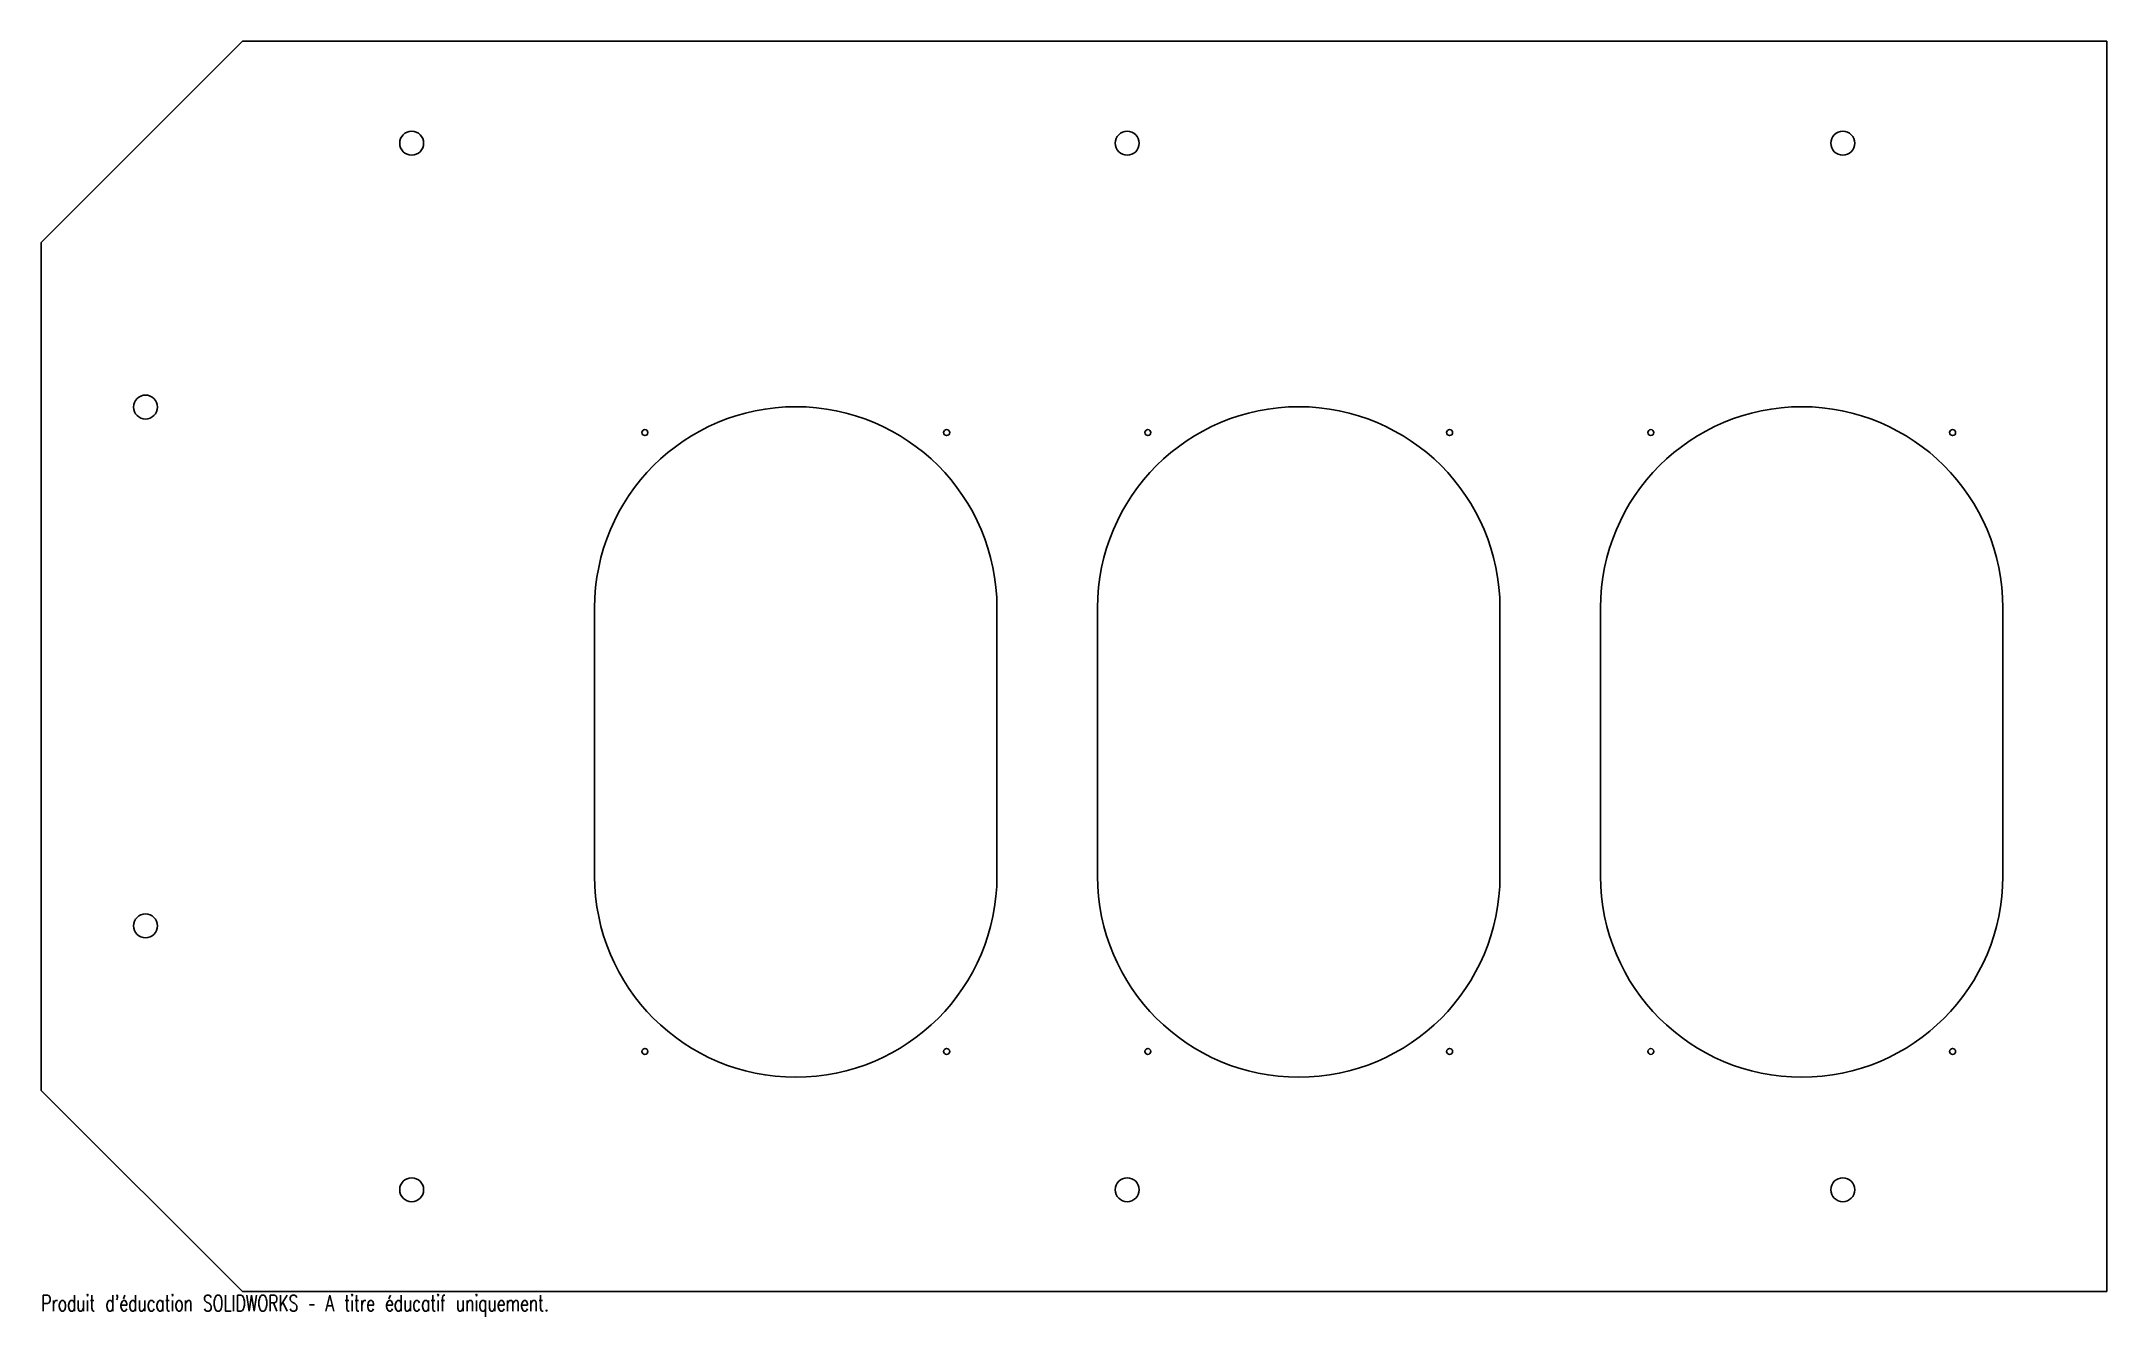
# Model space of a CAD drawing. Header units: millimetres. Extents: x -307 to 309, y -194 to 186.
import ezdxf

# ---------------------------------------------------------------- set-up
doc = ezdxf.new("R2010")
doc.units = ezdxf.units.MM
doc.styles.add('SLDTEXTSTYLE0', font='TXT', dxfattribs={"width": 0.7, "bigfont": 'bigfont'})

msp = doc.modelspace()

# ---------------------------------------------------------------- linework, layer by layer
at = {"color": 7, "linetype": 'Continuous', "lineweight": 25}
for p, q in [((-247.3, 186.47), (-307.3, 126.48)), ((308.65, 186.47), (-247.3, 186.47)), ((308.65, -186.47), (308.65, 186.47)), ((-307.3, 126.48), (-307.3, -126.48)), ((-142.3, 17.48), (-142.3, -62.52)), ((-22.3, -62.52), (-22.3, 17.48)), ((7.7, 17.48), (7.7, -62.52)), ((127.7, -62.52), (127.7, 17.48)), ((157.7, 17.48), (157.7, -62.52)), ((277.7, -62.52), (277.7, 17.48)), ((-247.3, -186.47), (-307.3, -126.48)), ((-247.3, -186.47), (308.65, -186.47))]:
    msp.add_line(p, q, dxfattribs=at)
for centre, radius in [((-196.85, 156.07), 3.57), ((16.55, 156.07), 3.57), ((229.95, 156.07), 3.57), ((-276.23, 77.38), 3.57), ((-127.3, 69.78), 0.9), ((-37.3, 69.78), 0.9), ((22.7, 69.78), 0.9), ((112.7, 69.78), 0.9), ((172.7, 69.78), 0.9), ((262.7, 69.78), 0.9), ((-276.23, -77.38), 3.57), ((-127.3, -114.83), 0.9), ((-37.3, -114.83), 0.9), ((22.7, -114.83), 0.9), ((112.7, -114.83), 0.9), ((172.7, -114.83), 0.9), ((262.7, -114.83), 0.9), ((-196.85, -156.07), 3.57), ((16.55, -156.07), 3.57), ((229.95, -156.07), 3.57)]:
    msp.add_circle(centre, radius, dxfattribs=at)
for centre, start, end in [((-82.3, 17.48), 0, 180), ((67.7, 17.48), 0, 180), ((217.7, 17.48), 0, 180), ((-82.3, -62.52), 180, 0), ((67.7, -62.52), 180, 0), ((217.7, -62.52), 180, 0)]:
    msp.add_arc(centre, 60, start, end, dxfattribs=at)

# ---------------------------------------------------------------- texts
at = {"color": 7, "linetype": 'Continuous', "insert": (-307.3, -187.49), "char_height": 4.8336, "attachment_point": 1, "style": 'SLDTEXTSTYLE0'}
msp.add_mtext("Produit d'éducation SOLIDWORKS – A titre éducatif uniquement.", dxfattribs=at)

doc.saveas('drawing.dxf')
